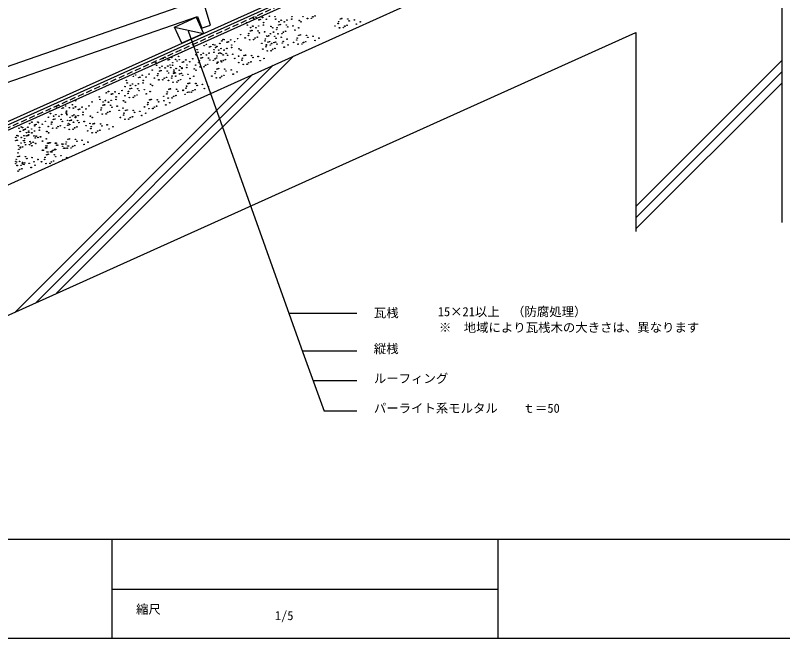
# Model space of a CAD drawing. Units: millimetres, scale not verified. Extents: x -1016 to 984, y -692 to 658.
# Drawn here: x -462 to 312, y -692 to -64 of the extents above; entities that cross this region are included whole.
import ezdxf
from ezdxf.enums import TextEntityAlignment as Align

# ---------------------------------------------------------------- set-up
doc = ezdxf.new("R2010")
doc.units = ezdxf.units.MM
doc.header["$LTSCALE"] = 5
doc.linetypes.add('DASHED1', pattern=[1.8, 1.2, -0.6])
for name, color, linetype in [('0-0', 5, 'Continuous'), ('1-0', 7, 'Continuous'), ('1-1', 7, 'Continuous'), ('1-2', 3, 'Continuous'), ('1-3', 7, 'Continuous')]:
    doc.layers.add(name, color=color, linetype=linetype)
doc.styles.add('ＭＳ ゴシック', font='')
doc.styles.get('ＭＳ ゴシック').set_extended_font_data('MS Gothic')

msp = doc.modelspace()

# ---------------------------------------------------------------- linework, layer by layer
at = {"layer": '0-0'}
for p, q in [((983.784, -591.824), (-1016.216, -591.824)), ((-364.865, -591.824), (-364.865, -691.824)), ((24.324, -591.824), (24.324, -691.824)), ((-364.865, -641.824), (24.324, -641.824)), ((983.784, -691.824), (-1016.216, -691.824))]:
    msp.add_line(p, q, dxfattribs=at)
at = {"layer": '1-0'}
for p, q in [((-636.759, -249.031), (217.463, 135.368)), ((-636.759, -254.514), (217.463, 129.885)), ((-636.759, -245.742), (180.027, 121.812)), ((-301.598, -75.41), (-279.798, -65.37)), ((-294.297, -91.634), (-301.598, -75.41)), ((-294.297, -91.634), (-301.598, -75.41)), ((-301.598, -75.41), (-272.411, -81.785))]:
    msp.add_line(p, q, dxfattribs=at)
at = {"layer": '1-0', "color": 3, "linetype": 'DASHED1'}
msp.add_line((-636.759, -252.021), (217.463, 132.379), dxfattribs=at)
at = {"layer": '1-0'}
msp.add_lwpolyline([(-279.797, -65.371), (-272.411, -81.785), (-294.297, -91.634)], dxfattribs=at)
msp.add_lwpolyline([(-279.797, -65.371), (-272.411, -81.785), (-294.297, -91.634)], dxfattribs=at)
at = {"layer": '1-1'}
for p, q in [((-628.551, -305.65), (217.463, 75.056)), ((-287.96, -79.24), (-172.183, -403.534)), ((-181.541, -104.496), (-420.796, -343.751)), ((-202.111, -113.752), (-441.366, -353.007)), ((310.62, -109.252), (163.585, -256.288)), ((-222.681, -123.009), (-461.937, -362.264)), ((310.62, -120.566), (163.585, -267.601)), ((310.62, -131.88), (163.585, -278.915)), ((-172.183, -403.534), (-150.648, -462.701))]:
    msp.add_line(p, q, dxfattribs=at)
for points in [[(-628.551, -437.241), (163.585, -80.779), (163.585, -134.912)], [(163.585, -134.912), (163.585, -147.239), (163.585, -281.528)]]:
    msp.add_lwpolyline(points, dxfattribs=at)
for centre in [(-221.85, -66.759), (-219.59, -65.402), (-216.576, -68.115), (-215.37, -67.663), (-212.958, -65.704), (-209.04, -67.512), (-206.026, -64.498), (-200.383, -64.88), (-199.63, -67.442), (-194.204, -68.497), (-188.326, -68.346), (-183.504, -67.442), (-183.353, -64.88), (-175.968, -68.798), (-172.15, -64.938), (-167.629, -66.746), (-163.71, -66.596), (-162.203, -65.089), (-159.943, -64.184), (-134.599, -67.241), (-133.092, -66.789), (-126.913, -67.241), (-125.556, -69.2), (-120.281, -68.145), (-228.934, -70.828), (-228.18, -73.39), (-225.015, -75.952), (-222.755, -74.445), (-219.59, -76.103), (-216.877, -74.294), (-212.054, -73.39), (-211.904, -70.828), (-204.519, -74.746), (-202.71, -76.103), (-198.273, -76.032), (-196.615, -73.319), (-196.465, -70.004), (-195.108, -72.867), (-191.039, -70.154), (-188.929, -73.319), (-187.573, -75.279), (-182.298, -74.224), (-176.42, -76.183), (-174.16, -70.154), (-139.874, -74.324), (-136.709, -71.913), (-136.257, -69.953), (-135.353, -76.133), (-131.434, -75.982), (-129.927, -74.475), (-127.666, -73.571), (-118.322, -72.365), (-114.404, -70.104), (-234.98, -83.031), (-227.276, -83.939), (-226.824, -81.98), (-225.166, -79.267), (-223.659, -78.815), (-217.48, -79.267), (-216.123, -81.227), (-210.849, -80.172), (-208.889, -84.392), (-208.355, -84.709), (-206.848, -84.257), (-204.971, -82.131), (-201.89, -80.403), (-200.668, -84.709), (-198.725, -77.991), (-197.369, -82.211), (-193.451, -82.061), (-191.943, -80.553), (-189.683, -79.649), (-180.339, -78.444), (-176.329, -83.739), (-174.822, -83.287), (-168.643, -83.739), (-162.012, -84.643), (-269.553, -92.763), (-262.922, -93.064), (-255.989, -91.859), (-253.97, -89.361), (-252.824, -87.79), (-251.709, -88.005), (-248.695, -90.717), (-247.489, -90.265), (-245.078, -88.306), (-241.159, -90.115), (-238.145, -87.1), (-230.441, -86.351), (-225.92, -88.159), (-222.001, -88.009), (-220.494, -86.502), (-218.233, -85.597), (-213.63, -91.793), (-210.465, -89.381), (-210.013, -87.422), (-207.384, -90.532), (-205.877, -90.08), (-203.683, -91.943), (-201.422, -91.039), (-199.698, -90.532), (-199.312, -86.668), (-198.342, -92.491), (-194.037, -85.613), (-193.067, -91.436), (-192.078, -89.833), (-188.16, -87.573), (-181.604, -90.822), (-178.439, -88.411), (-177.987, -86.451), (-177.083, -92.631), (-173.164, -92.48), (-171.657, -90.973), (-169.397, -90.068), (-167.287, -85.698), (-160.052, -88.863), (-156.134, -86.602), (-294.461, -100.875), (-278.897, -98.189), (-278.144, -100.751), (-271.814, -94.119), (-266.539, -95.476), (-265.333, -95.024), (-262.018, -100.751), (-261.867, -98.189), (-261.053, -93.43), (-260.3, -95.992), (-259.004, -94.873), (-257.135, -98.554), (-254.874, -97.047), (-251.709, -98.705), (-248.996, -96.897), (-244.174, -95.992), (-244.023, -93.43), (-236.638, -97.349), (-234.83, -98.705), (-212.659, -97.615), (-209.494, -95.204), (-209.108, -93.601), (-209.042, -93.245), (-208.138, -99.424), (-205.19, -93.45), (-204.219, -99.273), (-202.712, -97.766), (-200.451, -96.862), (-191.107, -95.656), (-187.189, -93.395), (-313.45, -107.205), (-311.189, -105.849), (-308.175, -108.561), (-306.97, -108.109), (-304.558, -106.15), (-300.64, -107.959), (-297.626, -104.944), (-296.914, -108.228), (-290.283, -108.529), (-283.35, -107.324), (-280.185, -103.254), (-275.13, -106.628), (-274.979, -103.313), (-273.622, -106.176), (-272.718, -101.806), (-269.553, -103.463), (-267.443, -106.628), (-266.84, -101.655), (-266.087, -108.588), (-260.812, -107.533), (-259.395, -106.542), (-258.943, -104.583), (-257.285, -101.87), (-255.778, -101.418), (-254.482, -102.107), (-252.674, -103.463), (-250.353, -108.2), (-249.599, -101.87), (-248.243, -103.829), (-242.968, -102.774), (-241.009, -106.994), (-237.09, -104.734), (-233.304, -106.831), (-231.646, -104.118), (-230.139, -103.666), (-223.96, -104.118), (-222.603, -106.078), (-217.328, -105.023), (-211.451, -106.982), (-320.534, -111.274), (-319.78, -113.836), (-314.354, -114.891), (-308.477, -114.741), (-306.258, -113.653), (-305.505, -116.216), (-303.654, -113.836), (-303.503, -111.274), (-299.175, -109.584), (-296.118, -115.193), (-293.9, -110.941), (-292.694, -110.489), (-289.379, -116.216), (-289.228, -113.653), (-286.364, -110.338), (-280.404, -113.712), (-277.239, -111.3), (-276.787, -109.341), (-275.883, -115.52), (-271.965, -115.37), (-270.457, -113.862), (-268.197, -112.958), (-262.56, -108.953), (-258.853, -111.753), (-258.039, -110.762), (-254.934, -109.492), (-254.121, -110.611), (-252.613, -109.104), (-236.921, -111.202), (-233.756, -108.791), (-232.399, -113.01), (-228.481, -112.86), (-226.974, -111.353), (-224.713, -110.448), (-215.369, -109.243), (-340.93, -123.693), (-334.298, -123.994), (-327.366, -122.789), (-324.201, -118.719), (-318.424, -122.427), (-316.766, -119.714), (-316.615, -116.398), (-315.259, -119.262), (-311.189, -116.549), (-309.08, -119.714), (-307.723, -121.673), (-302.49, -122.093), (-302.448, -120.618), (-302.34, -118.778), (-300.983, -121.641), (-300.079, -117.271), (-296.914, -118.928), (-296.571, -122.578), (-294.804, -122.093), (-294.31, -116.549), (-294.201, -117.12), (-293.448, -124.052), (-288.173, -122.997), (-281.843, -117.572), (-280.035, -118.928), (-260.929, -122.377), (-260.477, -120.418), (-258.819, -117.705), (-257.312, -117.253), (-251.886, -124.035), (-251.133, -117.705), (-249.776, -119.664), (-244.502, -118.609), (-242.542, -122.829), (-238.624, -120.569), (-350.274, -129.118), (-349.52, -131.68), (-343.19, -125.049), (-337.915, -126.406), (-336.71, -125.953), (-333.394, -131.68), (-333.243, -129.118), (-330.38, -125.803), (-322.041, -126.797), (-318.876, -124.386), (-317.519, -128.606), (-313.601, -128.455), (-312.094, -126.948), (-309.833, -126.044), (-307.765, -129.177), (-304.6, -126.765), (-304.148, -124.806), (-303.244, -130.985), (-300.489, -124.838), (-299.326, -130.834), (-297.818, -129.327), (-295.558, -128.423), (-286.426, -131.81), (-286.214, -127.217), (-282.295, -124.957), (-264.094, -124.788), (-259.573, -126.597), (-255.654, -126.446), (-254.147, -124.939), (-354.727, -139.443), (-351.562, -135.374), (-346.506, -137.558), (-346.355, -134.243), (-344.999, -137.106), (-344.095, -132.735), (-340.93, -134.393), (-338.82, -137.558), (-338.217, -132.585), (-337.463, -139.517), (-332.188, -138.462), (-325.859, -133.037), (-324.05, -134.393), (-307.342, -138.085), (-305.835, -137.633), (-299.656, -138.085), (-293.208, -139.346), (-293.025, -138.989), (-290.043, -136.934), (-289.591, -134.975), (-287.933, -132.262), (-283.261, -139.496), (-281, -138.592), (-280.247, -132.262), (-278.891, -134.221), (-273.616, -133.166), (-271.656, -137.386), (-267.738, -135.126), (-377.635, -145.773), (-370.551, -141.704), (-368.291, -140.347), (-365.276, -143.06), (-364.071, -142.608), (-361.659, -140.649), (-360.604, -145.773), (-357.741, -142.457), (-351.781, -144.642), (-348.616, -142.23), (-348.164, -140.271), (-347.26, -146.45), (-343.341, -146.299), (-341.834, -144.792), (-339.573, -143.888), (-330.229, -142.682), (-326.311, -140.422), (-312.617, -145.168), (-309.452, -142.757), (-309, -140.798), (-308.096, -146.977), (-304.178, -146.826), (-302.67, -145.319), (-300.41, -144.415), (-298.3, -140.044), (-291.066, -143.209), (-288.687, -141.154), (-287.147, -140.948), (-284.768, -141.003), (-418.254, -154.623), (-411.623, -154.924), (-404.69, -153.718), (-401.525, -149.649), (-388.036, -154.908), (-384.871, -150.839), (-376.881, -148.335), (-373.867, -154.213), (-373.716, -150.897), (-372.36, -153.76), (-371.455, -149.39), (-368.291, -151.048), (-366.181, -154.213), (-365.578, -149.239), (-360.755, -148.335), (-353.22, -149.691), (-351.411, -151.048), (-328.862, -153.432), (-328.41, -151.473), (-326.752, -148.76), (-325.245, -148.308), (-319.066, -148.76), (-317.709, -150.719), (-312.434, -149.664), (-310.475, -153.884), (-306.557, -151.624), (-427.598, -160.048), (-426.845, -162.61), (-420.515, -155.979), (-415.24, -157.335), (-414.034, -156.883), (-410.944, -161.238), (-410.719, -162.61), (-410.568, -160.048), (-407.704, -156.733), (-403.86, -157.169), (-401.6, -155.812), (-398.585, -158.525), (-397.38, -158.073), (-394.968, -156.114), (-393.913, -161.238), (-391.05, -157.922), (-379.142, -161.296), (-375.977, -158.885), (-375.525, -156.925), (-369.195, -161.447), (-366.934, -160.542), (-364.824, -156.172), (-359.549, -155.117), (-357.59, -159.337), (-353.672, -157.076), (-352.671, -162.148), (-351.014, -159.435), (-349.507, -158.983), (-343.327, -159.435), (-341.971, -161.395), (-336.696, -160.339), (-332.027, -155.843), (-330.818, -162.299), (-327.505, -157.652), (-323.587, -157.501), (-322.08, -155.994), (-319.819, -155.09), (-432.051, -170.373), (-428.886, -166.304), (-423.83, -168.488), (-423.68, -165.172), (-422.323, -168.036), (-421.419, -163.665), (-418.254, -165.323), (-416.144, -168.488), (-415.541, -163.515), (-414.788, -170.447), (-410.19, -163.8), (-409.513, -169.392), (-407.176, -169.678), (-407.025, -166.362), (-405.669, -169.225), (-404.764, -164.855), (-403.183, -163.967), (-401.6, -166.513), (-401.374, -165.323), (-399.49, -169.678), (-398.887, -164.704), (-394.064, -163.8), (-386.529, -165.156), (-384.72, -166.513), (-374.62, -163.105), (-370.702, -162.954), (-356.288, -166.519), (-353.124, -164.107), (-351.767, -168.327), (-347.849, -168.176), (-346.342, -166.669), (-344.081, -165.765), (-334.737, -164.559), (-458.582, -177.392), (-456.321, -176.036), (-454.959, -176.703), (-449.69, -176.337), (-447.876, -172.633), (-445.772, -178.145), (-445.615, -171.277), (-442.758, -175.131), (-442.601, -173.99), (-441.395, -173.538), (-439.593, -171.062), (-438.984, -171.578), (-437.929, -176.703), (-435.065, -173.387), (-429.105, -175.571), (-425.94, -173.16), (-425.488, -171.201), (-424.584, -177.38), (-420.665, -177.229), (-419.158, -175.722), (-416.898, -174.818), (-412.451, -176.761), (-409.286, -174.35), (-408.834, -172.39), (-407.554, -173.612), (-403.635, -171.351), (-402.504, -176.912), (-400.243, -176.007), (-398.133, -171.637), (-392.858, -170.582), (-390.899, -174.802), (-386.981, -172.541), (-386.119, -177.694), (-385.667, -175.735), (-384.01, -173.022), (-382.502, -172.57), (-376.323, -173.022), (-374.967, -174.981), (-369.692, -173.926), (-367.733, -178.146), (-363.814, -175.885), (-460.602, -184.648), (-459.486, -185.078), (-457.437, -180.579), (-454.205, -179.265), (-453.609, -184.927), (-453.307, -178.748), (-452.102, -178.296), (-451.191, -185.142), (-451.041, -181.827), (-449.684, -184.69), (-448.786, -184.023), (-448.78, -180.32), (-448.635, -181.461), (-445.615, -181.977), (-443.505, -185.142), (-442.902, -180.169), (-441.25, -185.38), (-438.079, -179.265), (-430.544, -180.621), (-428.735, -181.977), (-407.929, -178.569), (-404.011, -178.419), (-389.284, -180.105), (-384.763, -181.914), (-380.845, -181.763), (-379.337, -180.256), (-377.077, -179.352), (-461.898, -189.901), (-461.747, -186.585), (-460.391, -189.449), (-456.466, -192.226), (-456.321, -186.736), (-454.212, -189.901), (-453.301, -189.814), (-452.855, -191.86), (-452.849, -187.855), (-447.58, -190.805), (-446.519, -192.376), (-444.259, -191.472), (-442.149, -187.102), (-441.703, -192.764), (-439.442, -186.736), (-436.874, -186.047), (-434.915, -190.267), (-430.996, -188.006), (-429.621, -192.431), (-428.651, -192.431), (-428.114, -191.979), (-427.144, -191.979), (-421.935, -192.431), (-420.965, -192.431), (-415.304, -193.335), (-414.334, -193.335), (-411.352, -193.221), (-410.899, -191.262), (-409.242, -188.549), (-407.735, -188.097), (-401.555, -188.549), (-400.199, -190.509), (-394.924, -189.454), (-392.965, -193.673), (-389.047, -191.413), (-459.095, -194.896), (-458.733, -198.642), (-457.286, -196.253), (-457.226, -197.135), (-454.965, -196.231), (-451.945, -194.034), (-448.026, -193.884), (-445.621, -195.025), (-434.896, -199.515), (-433.926, -199.515), (-431.731, -197.103), (-431.279, -195.144), (-430.761, -197.103), (-430.375, -201.323), (-430.309, -195.144), (-429.405, -201.323), (-426.457, -201.172), (-425.486, -201.172), (-424.949, -199.665), (-423.979, -199.665), (-422.689, -198.761), (-421.718, -198.761), (-420.579, -194.39), (-419.608, -194.39), (-414.517, -195.633), (-413.345, -197.555), (-412.374, -197.555), (-409.995, -197.441), (-409.426, -195.295), (-408.456, -195.295), (-406.077, -197.29), (-404.57, -195.783), (-402.309, -194.879), (-461.364, -208.73), (-459.706, -206.018), (-459.547, -202.281), (-458.199, -205.566), (-452.02, -206.018), (-450.663, -207.977), (-445.389, -206.922), (-439.511, -208.881), (-432.702, -208.749), (-432.25, -206.79), (-430.592, -204.077), (-429.085, -203.625), (-422.906, -204.077), (-421.549, -206.036), (-416.274, -204.981), (-414.315, -209.201), (-410.397, -206.94), (-461.868, -213.083), (-461.816, -210.69), (-461.11, -211.388), (-460.46, -214.91), (-457.95, -210.822), (-456.541, -214.759), (-455.034, -213.252), (-454.931, -211.841), (-453.575, -213.8), (-452.773, -212.348), (-448.3, -212.745), (-446.341, -216.965), (-443.429, -211.142), (-442.422, -214.704), (-435.867, -211.16), (-431.346, -212.969), (-427.427, -212.818), (-425.92, -211.311), (-423.659, -210.407), (-459.453, -220.582), (-457.945, -219.075), (-455.685, -218.17)]:
    msp.add_circle(centre, 0.299, dxfattribs=at)
at = {"layer": '1-2'}
for p, q in [((-265.279, -73.455), (-274.313, -44.307)), ((-282.88, -50.445), (-566.54, -148.589)), ((-547.061, -157.722), (-278.437, -64.781)), ((-278.437, -64.781), (-274.337, -76.632)), ((-274.35, -76.593), (-265.279, -73.455))]:
    msp.add_line(p, q, dxfattribs=at)
at = {"layer": '1-3'}
for p, q in [((-117.751, -363.941), (-186.318, -363.941)), ((-117.751, -402.135), (-172.682, -402.135)), ((-117.751, -431.847), (-162.075, -431.847)), ((-117.751, -462.701), (-150.648, -462.701))]:
    msp.add_line(p, q, dxfattribs=at)
msp.add_lwpolyline([(217.463, 96.771), (310.62, 96.771), (310.62, -272.311)], dxfattribs=at)

# ---------------------------------------------------------------- texts
at = {"layer": '0-0', "color": 7, "style": 'ＭＳ ゴシック'}
msp.add_text('縮尺', height=9.164, dxfattribs=at).set_placement((-340.541, -669.527), align=Align.BOTTOM_LEFT)
at = {"layer": '1-0', "style": 'ＭＳ ゴシック'}
msp.add_text('1/5', height=9.164, dxfattribs=at).set_placement((-200.466, -675.909), align=Align.BOTTOM_LEFT)
at = {"layer": '1-1', "style": 'ＭＳ ゴシック'}
for s, p in [('15×21以上\u3000（防腐処理）', (-36.191, -369.551)), ('※\u3000地域により瓦桟木の大きさは、異なります', (-35.036, -385.487)), ('パーライト系モルタル\u3000\u3000ｔ＝50', (-100.668, -466.893))]:
    msp.add_text(s, height=9.164, dxfattribs=at).set_placement(p, align=Align.BOTTOM_LEFT)
at = {"layer": '1-3', "style": 'ＭＳ ゴシック'}
for s, p in [('瓦桟', (-100.668, -370.696)), ('縦桟', (-100.668, -406.893)), ('ルーフィング', (-100.668, -436.893))]:
    msp.add_text(s, height=9.164, dxfattribs=at).set_placement(p, align=Align.BOTTOM_LEFT)

doc.saveas('drawing.dxf')
